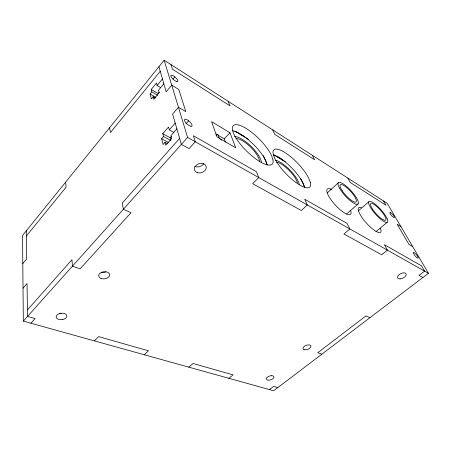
<?xml version="1.0" encoding="UTF-8"?>
<svg xmlns="http://www.w3.org/2000/svg" width="451" height="451" viewBox="0 0 451 451"><rect width="100%" height="100%" fill="white"/><g stroke="black" fill="none" stroke-linecap="round" stroke-linejoin="round"><path stroke-width="0.68" d="M164.147 60.231L22.55 235.484L23.328 321.101L273.656 390.769L428.45 273.289L387.212 203.333L164.147 60.231L187.605 137.431L428.45 273.289M26.333 236.076L66.083 187.165L65.671 182.114M160.229 71.314L110.427 132.594L109.61 127.729M157.664 95.324L151.846 91.863L151.215 89.456L156.452 83.057L157.111 85.453L160.601 87.567M155.471 98.138L153.126 96.756L151.367 98.887L150.104 93.988L151.846 91.863M157.111 85.453L162.439 78.959M163.837 83.785L158.448 90.313L159.124 92.776L153.774 99.237L153.126 96.756M159.474 92.021L158.166 93.605L151.215 89.456M173.06 79.088L174.858 76.924M22.804 263.61L26.671 258.975L26.259 230.901M23.029 288.189L27.032 283.516L27.522 316.41L35.088 318.564L30.888 323.204M170.427 140.329L163.533 136.546L162.788 133.699L168.556 127.047L169.334 129.877L173.928 132.453M167.36 143.581L165.043 142.324L163.104 144.54L161.616 138.75L163.533 136.546M169.334 129.877L175.214 123.112M176.865 128.828L170.912 135.621L171.713 138.542L165.81 145.256L165.043 142.324M170.844 140.081L170.224 137.809L171.555 136.292M185.936 123.929L188.687 120.806M27.426 309.905L71.946 259.725L72.464 266.158L80.126 268.864L131.038 212.68L123.332 209.292L122.272 203.001L179.622 138.367M23.328 321.101L187.605 137.431M216.097 135.627L217.044 134.595M225.477 142.161L224.265 138.857L229.971 132.735L211.57 121.663L216.982 136.85L235.749 147.855L229.971 132.735M94.389 340.877L98.656 336.638L148.492 350.816L144.213 354.745M327.229 192.91L338.408 182.711M346.706 213.875L358.122 203.891M358.382 210.826L368.692 201.873M188.789 367.148L193.056 363.489L233.139 374.888L228.899 378.316M376.01 231.634L387.082 222.394M269.45 389.596L273.633 386.406L277.839 387.601M321.834 354.204L317.713 352.75L365.975 315.903L369.983 317.667M161.616 138.75L168.511 142.51M422.891 277.512L419.041 275.392L424.622 271.13L421.544 265.876L384.393 244.69L387.375 250.119L381.625 254.77L343.955 234.013L349.852 228.956L347.005 223.369L304.707 199.246L307.351 204.98L301.319 210.516L252.661 183.698L258.806 177.598L256.45 171.724L193.4 135.774L195.294 141.766L189.065 148.644L181.37 144.405L172.598 114.08L178.444 107.276L185.806 111.656L178.838 89.546L171.718 85.154L166.16 91.818L158.904 66.72M162.788 133.699L170.224 137.809M220.533 139.387L221.717 140.081M150.104 93.988L155.922 97.422M215.944 133.953L224.265 138.857M412.75 246.658L408.972 244.419L397.162 224.254L400.905 226.565M278.47 157.066L280.872 158.526M236.566 131.951L244.369 136.692M276.796 156.407L283.397 160.426M234.841 131.078L248.524 139.398M274.135 154.964L285.517 161.881M383.513 200.96L386.039 205.273L350.235 182.463L347.822 178.06M312.34 155.296L314.618 159.767L274.794 134.404L272.708 129.877M300.738 178.776L304.588 186.962M263.311 155.505L267.116 164.463M228.155 101.295L229.987 105.855L172.423 69.183L170.98 64.617M304.758 187.543L303.326 183.636A25.707 8.084 46 0 0 273.261 154.913M217.906 134.449L219.338 138.423M267.178 165.038L266.135 161.627A27.218 8.981 44.7 0 0 232.192 130.677M234.458 136.523A19.827 6.562 44.6 0 1 239.385 137.78L242.909 139.737A19.827 6.562 44.6 0 1 261.501 162.664M235.963 138.626A16.997 5.626 44.6 0 1 250.745 147.257A16.997 5.626 44.6 0 1 259.393 161.864M276.615 162.225A16.056 5.062 46 0 1 288.764 170.033A16.056 5.062 46 0 1 297.418 182.92M275.646 160.33A18.728 5.908 46 0 1 289.649 169.785A18.728 5.908 46 0 1 299.312 184.352M105.793 272.004A5.485 3.585 -7.6 0 1 101.65 272.511M203.852 163.516A6.055 4.645 -17 0 1 194.685 166.267M61.06 313.293A5.322 3.213 -5.7 0 1 59.695 313.259M350.636 210.572A17.161 4.91 47.5 0 1 343.358 212.207A17.161 4.91 47.5 0 1 328.159 195.131L327.043 192.397A17.161 4.91 47.5 0 1 331.615 189.493M380.464 228.274A16.433 4.437 48.2 0 1 374.454 230.371A16.433 4.437 48.2 0 1 359.853 214.045L358.63 211.339A16.433 4.437 48.2 0 1 361.347 207.736M271.13 375.717L270.121 375.88A4.014 1.996 -17.6 0 0 266.276 378.868L266.417 379.37A4.014 1.996 -17.6 0 0 272.906 378.755A4.014 1.996 -17.6 0 0 271.13 375.717M62.819 319.477L61.443 319.669A5.367 3.202 -5.9 0 1 56.234 317.301A5.367 3.202 -5.9 0 1 59.791 313.518A5.367 3.202 -5.9 0 1 66.207 314.595L66.714 315.345A5.367 3.202 -5.9 0 1 62.819 319.477M413.877 252.628L413.561 252.611A3.557 0.891 49.3 0 0 413.883 254.234A3.557 0.891 49.3 0 0 416.126 256.985L416.735 257.51A3.557 0.891 49.3 0 0 417.705 256.467A3.557 0.891 49.3 0 0 413.877 252.628M390.397 212.556L390.076 212.494A3.309 0.801 48.2 0 0 390.267 213.842A3.309 0.801 48.2 0 0 392.342 216.367L392.928 216.875A3.309 0.801 48.2 0 0 394.011 216.192A3.309 0.801 48.2 0 0 390.397 212.556M190.92 126.28L190.108 126.043A4.933 1.748 42.5 0 1 184.549 120.564A4.933 1.748 42.5 0 1 188.383 120.558L189.364 121.364A4.933 1.748 42.5 0 1 190.92 126.28M176.803 81.608L176.037 81.321A4.589 1.46 41.7 0 1 170.912 76.253A4.589 1.46 41.7 0 1 174.576 76.693L175.49 77.454A4.589 1.46 41.7 0 1 176.803 81.608M372.678 209.382L371.449 207.342A11.14 2.824 48.1 0 1 377.594 207.223A11.14 2.824 48.1 0 1 385.436 220.268A11.14 2.824 48.1 0 1 372.678 209.382M387.082 218.526L385.842 216.204A13.863 3.512 48.1 0 0 373.535 202.961A13.863 3.512 48.1 0 0 369.166 204.946L370.361 207.28A13.863 3.512 48.1 0 0 382.854 220.81A13.863 3.512 48.1 0 0 387.082 218.526M310.327 182.317L308.845 178.427A25.854 7.842 46 0 0 286.611 153.656A25.854 7.842 46 0 0 273.137 153.757L274.388 157.608A25.854 7.842 46 0 0 297.136 183.348A25.854 7.842 46 0 0 310.327 182.317M273.002 159.925L271.739 156.007A27.381 8.721 44.7 0 0 248.495 130.006A27.381 8.721 44.7 0 0 232.35 128.935L233.325 132.791A27.381 8.721 44.7 0 0 257.087 159.84A27.381 8.721 44.7 0 0 273.002 159.925M101.08 278.504A5.536 3.58 -7.7 0 0 109.649 275.093A5.536 3.58 -7.7 0 0 101.734 272.235A5.536 3.58 -7.7 0 0 101.08 278.504M304.814 349.818A4.189 2.17 -19.7 0 0 310.976 346.441A4.189 2.17 -19.7 0 0 305.113 345.821A4.189 2.17 -19.7 0 0 304.814 349.818M400.093 278.904A4.662 2.52 -25.8 0 0 406.193 274.208A4.662 2.52 -25.8 0 0 399.332 274.484A4.662 2.52 -25.8 0 0 400.093 278.904M197.763 172.784A6.117 4.645 -17 0 0 206.31 167.056A6.117 4.645 -17 0 0 196.901 164.722A6.117 4.645 -17 0 0 197.763 172.784M339.468 188.084A14.471 3.884 47.4 0 0 357.147 204.326A14.471 3.884 47.4 0 0 348.02 187.672A14.471 3.884 47.4 0 0 339.468 188.084M342.151 190.666A11.63 3.123 47.4 0 0 356.036 201.947A11.63 3.123 47.4 0 0 346.492 187.396A11.63 3.123 47.4 0 0 342.151 190.666"/></g></svg>
